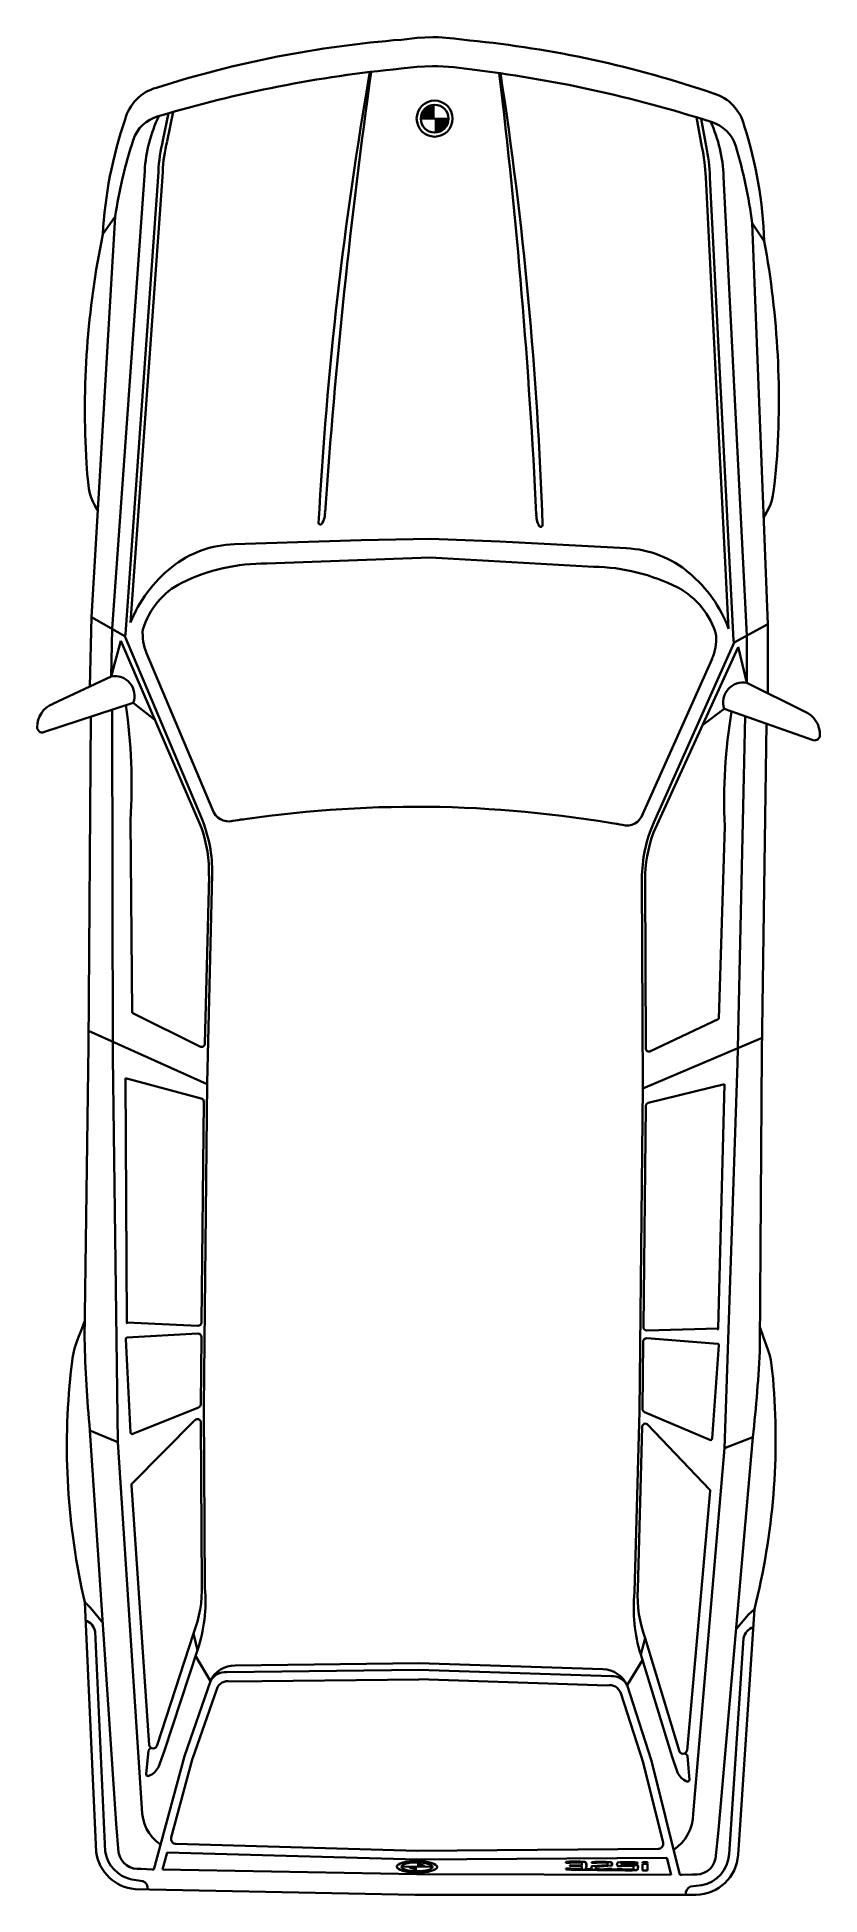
# Model space of a CAD drawing. Header units: metres. Extents: x -0.96 to 0.93, y -4.28 to 0.2.
import ezdxf

# ---------------------------------------------------------------- set-up
doc = ezdxf.new("R2010")
doc.units = ezdxf.units.M
doc.layers.add('VEHICULOS', color=7, linetype='Continuous', lineweight=35)

# ---------------------------------------------------------------- blocks, each defined once
blk = doc.blocks.new('BMW')
blk.add_line((0, 0.812), (0, -0.812))
at = {"const_width": 0.81}
for points in [[(-0.405, 0, 0.414214), (0, -0.405, 1)], [(0.405, 0, 0.414214), (0, 0.405, 1)]]:
    blk.add_lwpolyline(points, format="xyb", dxfattribs=at)
for radius in [1.054, 0.812]:
    blk.add_circle((0, 0), radius)
blk = doc.blocks.new('325I')
for p, q in [((-0.84, 2.34), (-0.84, 2.62)), ((-0.76, 2.62), (-0.84, 2.62)), ((-0.76, 2.34), (-0.84, 2.34)), ((-0.76, 2.34), (-0.76, 2.62)), ((-0.02, 2.62), (-0.68, 2.62)), ((-0.68, 2.34), (-0.68, 2.62)), ((-0.02, 2.34), (-0.68, 2.34)), ((-0.02, 2.34), (-0.02, 2.62)), ((-0.02, -1.57), (-0.02, 1.45)), ((-0.1, 0.52), (-0.1, 0.87)), ((-0.1, -0.99), (-0.1, -0.64))]:
    blk.add_line(p, q)
for points in [[(-0.76, 2.04, 0.311177), (-0.8, 1.99, 0.077264), (-0.8, 0.92, 0.311177), (-0.76, 0.87, 0.039894), (-0.51, 0.84, 0.429044), (-0.45, 0.89), (-0.45, 1.74, -0.414214), (-0.4, 1.8), (-0.17, 1.8, -0.389308), (-0.11, 1.75, -0.042914), (-0.11, 1.16, -0.325233), (-0.16, 1.11), (-0.16, 0.86, 0.008571), (-0.1, 0.87, 0.311177), (-0.06, 0.92, 0.077264), (-0.06, 1.99, 0.311177), (-0.1, 2.04, 0.060602), (-0.48, 2.07, 0.404798), (-0.53, 2.02), (-0.53, 1.17, -0.414214), (-0.59, 1.11)], [(-0.71, 2.05, 0.008571), (-0.76, 2.04, -0.008571), (-0.71, 2.05), (-0.71, 1.8, 0.325233), (-0.75, 1.75, 0.042914), (-0.75, 1.16, 0.389308), (-0.69, 1.11), (-0.59, 1.11)]]:
    blk.add_lwpolyline(points, format="xyb")
for points in [[(-0.76, 0.53, 0.311177), (-0.8, 0.48, 0.077264), (-0.8, -0.59, 0.311177), (-0.76, -0.64, 0.008571), (-0.71, -0.65), (-0.71, -0.4, -0.325233), (-0.75, -0.35, -0.042914), (-0.75, 0.24, -0.389308), (-0.69, 0.29), (-0.57, 0.29, -0.373732), (-0.51, 0.24), (-0.39, -0.62, 0.391289), (-0.33, -0.67, 0.037166), (-0.1, -0.64, 0.311177), (-0.06, -0.59, 0.077264), (-0.06, 0.48, 0.311177), (-0.1, 0.53, 0.008571), (-0.16, 0.54), (-0.16, 0.29, -0.325233), (-0.11, 0.24, -0.042914), (-0.11, -0.35, -0.389308), (-0.17, -0.4), (-0.29, -0.4, -0.373732), (-0.35, -0.35), (-0.47, 0.51, 0.391289), (-0.53, 0.56, 0.037166)], [(-0.76, -0.98, 0.311177), (-0.8, -1.03, 0.077264), (-0.8, -2.1, 0.311177), (-0.76, -2.15, 0.008571), (-0.71, -2.16), (-0.71, -1.91, -0.325233), (-0.75, -1.86, -0.042914), (-0.75, -1.27, -0.389308), (-0.69, -1.22), (-0.53, -1.22, -0.414214), (-0.47, -1.28), (-0.47, -1.88, 0.414214), (-0.44, -1.91), (-0.42, -1.91, 0.414214), (-0.39, -1.88), (-0.39, -1.28, -0.414214), (-0.33, -1.22), (-0.17, -1.22, -0.389308), (-0.11, -1.27, -0.042914), (-0.11, -1.86, -0.325233), (-0.16, -1.91), (-0.16, -2.16, 0.008571), (-0.1, -2.15, 0.311177), (-0.06, -2.1, 0.077264), (-0.06, -1.03, 0.311177), (-0.1, -0.98, 0.105316)]]:
    blk.add_lwpolyline(points, format="xyb", close=True)
blk.add_arc((-0.43, 2.41), 1.57, 280.0596, 282.024)

msp = doc.modelspace()

# ---------------------------------------------------------------- linework, layer by layer
at = {"layer": 'VEHICULOS'}
for p, q in [((-0.6549, -0.0526), (-0.6418, 0.0129)), ((-0.6448, -0.0546), (-0.6306, 0.0162)), ((0.0334, -0.0003), (-0.0334, 0.0003)), ((0.644, -0.0678), (0.6313, 0.0033)), ((0.6542, -0.066), (0.6423, -0.0002)), ((-0.6988, -0.1256), (-0.7774, -1.2293)), ((-0.6659, -0.1279), (-0.7453, -1.242)), ((-0.6556, -0.1287), (-0.733, -1.214)), ((0.6533, -0.142), (0.7085, -1.2289)), ((0.6636, -0.1415), (0.7202, -1.257)), ((0.6965, -0.1398), (0.7526, -1.2449)), ((-0.7699, -0.2361), (-0.8271, -1.2007)), ((-0.7998, -0.2786), (-0.7699, -0.2361)), ((0.7654, -0.2518), (0.8029, -1.2173)), ((0.7944, -0.2949), (0.7654, -0.2518)), ((-0.4826, -1.0253), (-0.1771, -1.0152)), ((-0.1771, -1.0152), (-0.01, -1.0122)), ((0.1568, -1.0186), (-0.0102, -1.0122)), ((0.462, -1.0349), (0.1568, -1.0186)), ((-0.4045, -1.0712), (-0.0105, -1.0569)), ((0.3829, -1.0793), (-0.0106, -1.0569)), ((-0.8271, -1.2007), (-0.8308, -1.3675)), ((-0.8271, -1.2007), (-0.7471, -1.2467)), ((-0.7774, -1.2293), (-0.7799, -1.3434)), ((-0.7471, -1.2467), (-0.5622, -1.6844)), ((0.8029, -1.2173), (0.7219, -1.2617)), ((0.7526, -1.2449), (0.7528, -1.359)), ((0.8029, -1.2173), (0.8032, -1.3842)), ((-0.7567, -1.2575), (-0.7797, -1.3434)), ((-0.7567, -1.2575), (-0.562, -1.7083)), ((-0.5353, -1.6643), (-0.6946, -1.2875)), ((0.7314, -1.2727), (0.5276, -1.7195)), ((0.7221, -1.2617), (0.5283, -1.6955)), ((0.7314, -1.2726), (0.7528, -1.359)), ((0.5018, -1.6749), (0.6687, -1.3014)), ((-0.7799, -1.3434), (-0.92, -1.4096)), ((0.7528, -1.359), (0.8914, -1.4281)), ((-0.7265, -1.4071), (-0.9425, -1.478)), ((-0.7772, -1.4238), (-0.776, -2.26)), ((-0.6744, -1.4479), (-0.7265, -1.4071)), ((0.6454, -1.4613), (0.698, -1.4217)), ((0.698, -1.4217), (0.9126, -1.497)), ((-0.8288, -1.4407), (-0.8342, -2.2326)), ((0.7484, -1.4393), (0.7301, -2.2754)), ((0.7996, -1.4573), (0.7889, -2.2492)), ((-0.7288, -2.154), (-0.7332, -1.6895)), ((0.6852, -2.1684), (0.6991, -1.7041)), ((-0.5538, -2.2281), (-0.5439, -1.8243)), ((-0.5486, -2.3226), (-0.5363, -1.8207)), ((0.5016, -2.3333), (0.4996, -1.8312)), ((0.5088, -2.2389), (0.5072, -1.835)), ((-0.7288, -2.154), (-0.5657, -2.2353)), ((0.6852, -2.1684), (0.5205, -2.2464)), ((-0.8342, -2.2326), (-0.8439, -2.9396)), ((-0.834, -2.1972), (-0.5486, -2.3258)), ((0.7895, -2.2138), (0.5016, -2.3365)), ((-0.776, -2.26), (-0.7634, -3.1879)), ((0.7303, -2.2754), (0.6987, -3.2028)), ((0.7889, -2.2492), (0.7841, -2.9562)), ((-0.7455, -2.3111), (-0.7421, -2.8995)), ((-0.7453, -2.3111), (-0.5627, -2.3599)), ((-0.5563, -3.1026), (-0.5486, -2.3226)), ((0.6986, -2.3259), (0.5149, -2.3709)), ((0.6988, -2.3259), (0.6833, -2.914)), ((-0.5618, -2.8997), (-0.5565, -2.368)), ((0.4934, -3.1133), (0.5016, -2.3333)), ((0.5031, -2.9106), (0.5087, -2.3788)), ((-0.7421, -2.8995), (-0.5705, -2.9078)), ((-0.7445, -2.9402), (-0.7332, -3.1646)), ((-0.5709, -2.9265), (-0.7418, -2.9363)), ((-0.5638, -3.097), (-0.5622, -2.9348)), ((0.501, -3.1079), (0.5027, -2.9457)), ((0.6833, -2.914), (0.5115, -2.9189)), ((0.5116, -2.9376), (0.6823, -2.9509)), ((0.6849, -2.9548), (0.669, -3.179)), ((-0.7274, -3.1684), (-0.5689, -3.1046)), ((-0.5538, -3.5391), (-0.5563, -3.1026)), ((0.482, -3.5497), (0.4934, -3.1133)), ((0.6632, -3.1826), (0.506, -3.1156)), ((-0.8311, -3.1598), (-0.7634, -3.1879)), ((-0.8311, -3.1598), (-0.7678, -4.1077)), ((-0.7297, -3.2884), (-0.5777, -3.1349)), ((-0.5614, -3.5316), (-0.5636, -3.1407)), ((0.4897, -3.5423), (0.4999, -3.1515)), ((0.663, -3.3026), (0.5142, -3.1461)), ((0.7668, -3.1761), (0.6842, -4.1226)), ((0.767, -3.1761), (0.6987, -3.2028)), ((-0.7634, -3.1879), (-0.7058, -4.07)), ((0.6987, -3.2028), (0.6231, -4.0836)), ((-0.7307, -3.2913), (-0.6879, -3.9179)), ((0.6639, -3.3056), (0.6084, -3.9311)), ((-0.8297, -3.5871), (-0.8436, -3.5735)), ((-0.8157, -4.1761), (-0.8436, -3.5735)), ((-0.8001, -3.623), (-0.8297, -3.5871)), ((0.7264, -3.6385), (0.7567, -3.6033)), ((0.7314, -4.1824), (0.7709, -3.59)), ((0.7567, -3.6033), (0.7709, -3.59)), ((-0.7941, -4.174), (-0.8186, -3.644)), ((-0.669, -3.9182), (-0.5816, -3.6487)), ((-0.5718, -3.6888), (-0.5816, -3.6487)), ((0.4969, -3.6997), (0.5076, -3.6599)), ((0.5892, -3.9307), (0.5076, -3.6599)), ((0.7097, -4.1809), (0.7445, -3.6599)), ((-0.5718, -3.6888), (-0.6523, -3.9336)), ((-0.5406, -3.7636), (-0.5762, -3.7024)), ((0.464, -3.7738), (0.501, -3.7134)), ((0.4968, -3.6997), (0.5723, -3.9461)), ((-0.5013, -3.742), (-0.0378, -3.7368)), ((-0.4811, -3.7261), (-0.0376, -3.7206)), ((0.4252, -3.7515), (-0.0381, -3.7368)), ((0.4053, -3.7351), (-0.038, -3.7206)), ((-0.6032, -3.9444), (-0.5406, -3.7636)), ((-0.5838, -3.9511), (-0.5254, -3.7827)), ((-0.4923, -3.7647), (-0.038, -3.7594)), ((0.4158, -3.7739), (-0.0384, -3.7593)), ((0.5034, -3.9622), (0.4485, -3.7926)), ((0.523, -3.9559), (0.464, -3.7738)), ((-0.6894, -3.9309), (-0.6952, -3.9878)), ((-0.6523, -3.9336), (-0.666, -3.9707)), ((-0.677, -4.2173), (-0.6032, -3.9444)), ((-0.6348, -4.1404), (-0.5833, -3.9497)), ((0.5506, -4.1525), (0.503, -3.9608)), ((0.5911, -4.2302), (0.523, -3.9559)), ((0.5723, -3.9461), (0.5852, -3.9835)), ((0.6094, -3.9442), (0.6141, -4.0012)), ((-0.7678, -4.1077), (-0.7618, -4.1767)), ((-0.623, -4.1559), (-0.0422, -4.1722)), ((0.6842, -4.1226), (0.6768, -4.1914)), ((-0.6557, -4.2176), (-0.6447, -4.1768)), ((-0.6447, -4.1768), (-0.0424, -4.1933)), ((0.5597, -4.1891), (-0.0428, -4.1933)), ((0.5385, -4.1678), (-0.0426, -4.1722)), ((0.5699, -4.2302), (0.5597, -4.1891)), ((-0.7303, -4.2414), (-0.7034, -4.2453)), ((-0.7074, -4.2157), (-0.6812, -4.2172)), ((-0.6812, -4.2172), (-0.677, -4.2173)), ((-0.6557, -4.2176), (-0.0428, -4.2285)), ((0.5699, -4.2302), (-0.0432, -4.2285)), ((0.5954, -4.2302), (0.5911, -4.2302)), ((0.6216, -4.2293), (0.5954, -4.2302)), ((-0.6872, -4.2659), (-0.7222, -4.2645)), ((-0.0476, -4.2784), (-0.6872, -4.2659)), ((-0.048, -4.2784), (0.6305, -4.2785)), ((0.6438, -4.2554), (0.617, -4.2588))]:
    msp.add_line(p, q, dxfattribs=at)
for points in [[(0.0023, 0.1963), (-0.0041, 0.1962), (-0.0422, 0.1943), (-0.0802, 0.1902)], [(0.0022, 0.1963), (0.0086, 0.1961), (0.0466, 0.1934), (0.0845, 0.1885)], [(0.0015, 0.1267), (-0.0048, 0.1266), (-0.043, 0.1246), (-0.0809, 0.1206)], [(0.0015, 0.1267), (0.0079, 0.1265), (0.046, 0.1237), (0.0838, 0.1189)], [(-0.8119, -0.944), (-0.8189, -0.932), (-0.8242, -0.922), (-0.8282, -0.9127), (-0.8311, -0.9027), (-0.8334, -0.8907), (-0.8353, -0.8755), (-0.8372, -0.8555), (-0.8393, -0.8295)], [(0.7929, -0.9604), (0.8001, -0.9485), (0.8056, -0.9386), (0.8098, -0.9294), (0.813, -0.9195), (0.8155, -0.9076), (0.8177, -0.8923), (0.82, -0.8724), (0.8226, -0.8465)], [(-0.877, -3.0178), (-0.8747, -3), (-0.8727, -2.9858), (-0.8705, -2.9737), (-0.8678, -2.9625), (-0.8641, -2.9505), (-0.859, -2.9364), (-0.8522, -2.9188), (-0.8433, -2.8962)], [(0.8156, -3.035), (0.8137, -3.0172), (0.812, -3.003), (0.8101, -2.9909), (0.8076, -2.9796), (0.8041, -2.9675), (0.7993, -2.9533), (0.7929, -2.9356), (0.7844, -2.9129)]]:
    msp.add_lwpolyline(points, dxfattribs=at)
for points in [[(-0.6705, 0.0744, 0.271445), (-0.746, -0.0024, 0.070454), (-0.7998, -0.2786)], [(0.6723, 0.0607, -0.271445), (0.7462, -0.0176, -0.070454), (0.7944, -0.2949)], [(-0.6661, 0.0057, 0.257358), (-0.7266, -0.0518, 0.042334), (-0.7699, -0.2361)], [(0.6665, -0.0079, -0.257358), (0.7258, -0.0666, -0.042334), (0.7654, -0.2518)]]:
    msp.add_lwpolyline(points, format="xyb", dxfattribs=at)
at = {"layer": 'VEHICULOS', "const_width": 0.0334}
for points in [[(0.0002, 0.0167, 0.414214), (-0.0167, 0.0002, 1)], [(-0.0002, -0.0167, 0.414214), (0.0167, -0.0002, 1)]]:
    msp.add_lwpolyline(points, format="xyb", dxfattribs=at)
at = {"layer": 'VEHICULOS'}
for radius in [0.0434, 0.0334]:
    msp.add_circle((0, 0), radius, dxfattribs=at)
for centre, radius, start, end in [((0.1237, -2.4119), 2.6101, 94.4805, 107.7152), ((-0.1725, -2.4089), 2.6101, 71.1146, 84.3492), ((0.2139, -2.9309), 3.0656, 95.5183, 106.6819), ((8.8319, -1.4618), 9.1246, 170.06583, 176.93521), ((15.0408, -2.0136), 15.342, 172.03366, 176.01775), ((-0.2733, -2.9259), 3.0656, 72.1478, 83.3114), ((-15.0786, -1.7042), 15.342, 2.80528, 6.78937), ((-8.8596, -1.28), 9.1246, 1.88783, 8.7572), ((-0.3518, -0.1453), 0.3476, 154.1589, 176.7491), ((0.3492, -0.1525), 0.3476, 2.0807, 24.6709), ((-0.2653, -0.1478), 0.4011, 166.2678, 177.0619), ((-0.2653, -0.1478), 0.3908, 166.2678, 177.0619), ((0.2627, -0.1532), 0.3908, 1.7679, 12.562), ((0.2627, -0.1532), 0.4011, 1.7679, 12.562), ((1.2449, -0.7021), 2.0881, 168.2978, 183.4972), ((-1.2585, -0.6766), 2.0881, 355.3326, 10.532), ((-0.2755, -0.9739), 0.00412, 179.7576, 327.4441), ((-0.3142, -0.9492), 0.05, 327.4441, 4.3226), ((0.295, -0.9554), 0.05, 174.5071, 211.3857), ((0.2558, -0.9793), 0.00412, 211.3857, 359.0722), ((-0.4774, -1.2738), 0.2486, 91.1898, 128.9986), ((-0.4061, -1.5381), 0.4668, 89.8038, 115.8633), ((0.4518, -1.2833), 0.2486, 49.4308, 87.64), ((-0.4389, -1.329), 0.3158, 128.1263, 158.6483), ((-0.5248, -1.2842), 0.1866, 117.0588, 163.2986), ((0.375, -1.546), 0.4668, 63.0959, 89.0259), ((0.4121, -1.3377), 0.3158, 20.1546, 50.3822), ((0.4989, -1.2946), 0.1866, 15.5311, 62.0827), ((-0.4216, -1.3683), 0.3475, 158.6857, 159.5119), ((-0.5783, -1.24), 0.1256, 175.6679, 202.1879), ((0.5532, -1.2516), 0.1256, 336.6419, 3.1618), ((0.394, -1.3767), 0.3475, 19.3179, 20.1441), ((-0.7714, -1.3905), 0.0479, 339.6813, 100.2646), ((0.7433, -1.406), 0.0479, 78.5652, 199.1485), ((-0.8986, -1.4653), 0.0596, 110.9701, 181.0738), ((-2.0783, -1.6037), 1.3478, 356.3511, 8.1401), ((2.0456, -1.6458), 1.3478, 170.6897, 182.4787), ((0.869, -1.4833), 0.0596, 357.756, 67.8597), ((-0.9458, -1.4661), 0.0124, 181.0542, 285.7357), ((0.9162, -1.4852), 0.0124, 253.094, 357.7756), ((-0.8658, -1.8126), 0.3295, 358.6026, 22.8984), ((-0.4961, -1.6517), 0.0412, 197.8114, 283.504), ((-0.0458, -4.509), 2.8515, 79.9383, 98.8915), ((-0.441, -1.904), 0.217, 95.1678, 102.0887), ((0.4027, -1.9126), 0.217, 76.7411, 83.6619), ((0.4629, -1.6615), 0.0412, 255.3258, 341.0184), ((0.8292, -1.8299), 0.3295, 155.9314, 180.2272), ((-0.8734, -1.8162), 0.3295, 358.6026, 19.114), ((0.8367, -1.8337), 0.3295, 159.7157, 180.2272), ((-0.562, -2.2279), 0.00824, 243.5021, 358.6026), ((0.517, -2.2389), 0.00824, 180.2272, 295.3277), ((-0.5648, -2.3679), 0.00824, 359.4316, 75.0449), ((0.5169, -2.3789), 0.00824, 103.7849, 179.3982), ((-0.738, -2.8994), 0.00412, 180.3352, 241.158), ((-0.5701, -2.8996), 0.00824, 267.2032, 359.4316), ((2.2341, -2.871), 3.0787, 181.2756, 185.3813), ((-0.7404, -2.9402), 0.00412, 109.63, 180.2517), ((-0.5704, -2.9348), 0.00824, 359.4316, 93.2777), ((0.5109, -2.9458), 0.00824, 85.5521, 179.3982), ((0.5113, -2.9107), 0.00824, 179.3982, 271.6265), ((0.6792, -2.9139), 0.00412, 297.6717, 358.4945), ((0.6808, -2.9547), 0.00412, 358.5781, 69.1998), ((-2.2918, -2.8248), 3.0787, 353.4485, 357.5542), ((0.7852, -3.1967), 1.6717, 173.8561, 193.0275), ((-0.8498, -3.18), 1.6717, 345.8023, 4.9736), ((-0.572, -3.0969), 0.00824, 291.9325, 359.4316), ((0.5092, -3.108), 0.00824, 179.3982, 246.8973), ((-0.7291, -3.1646), 0.00412, 180.2517, 293.8475), ((-0.5718, -3.1407), 0.00824, 0.3308, 135.2689), ((0.5082, -3.1517), 0.00824, 43.5609, 178.499), ((0.6649, -3.1789), 0.00412, 244.9822, 358.5781), ((-0.7266, -3.2911), 0.00412, 138.8248, 183.9064), ((0.6598, -3.3052), 0.00412, 354.9233, 40.005), ((-0.8447, -3.5429), 0.2836, 338.0743, 2.271), ((-0.9154, -3.5717), 0.3631, 341.1766, 5.1393), ((0.8429, -3.5896), 0.3631, 173.6904, 197.6531), ((0.7728, -3.5594), 0.2836, 176.5587, 200.7555), ((-0.8537, -3.6509), 0.0357, 11.2175, 70.1773), ((0.7794, -3.6676), 0.0357, 108.6524, 167.6123), ((-0.4814, -3.7914), 0.0654, 89.6815, 154.7812), ((-0.5037, -3.7841), 0.0422, 86.6725, 150.8191), ((0.4043, -3.8005), 0.0654, 24.0485, 89.1482), ((0.4268, -3.7936), 0.0422, 28.0107, 92.1573), ((-0.4989, -3.7919), 0.028, 76.3504, 160.7818), ((0.4218, -3.8013), 0.028, 18.048, 102.4794), ((-0.6805, -3.934), 0.00942, 101.1941, 160.4338), ((-0.6784, -3.9159), 0.00971, 191.9549, 346.5062), ((0.5988, -3.9289), 0.00971, 190.3169, 346.8749), ((-0.7048, -3.9515), 0.0434, 290.9182, 333.595), ((0.6004, -3.9471), 0.00942, 18.396, 77.6357), ((-0.6911, -3.9883), 0.00412, 174.1301, 295.48), ((0.6244, -3.965), 0.0434, 205.2348, 247.9115), ((0.61, -4.0016), 0.00412, 243.3498, 4.6997), ((-0.6013, -4.0716), 0.1045, 179.1437, 235.2957), ((0.5185, -4.083), 0.1045, 303.534, 359.686), ((-0.6229, -4.1436), 0.0124, 164.881, 269.4173), ((0.5386, -4.1554), 0.0124, 269.4125, 13.9488), ((-0.7138, -4.1618), 0.103, 187.951, 265.297), ((-0.7138, -4.1618), 0.0813, 188.6174, 258.2254), ((-0.7146, -4.1682), 0.048, 190.1597, 278.5901), ((0.6298, -4.1819), 0.048, 260.2397, 348.6701), ((0.6286, -4.1755), 0.103, 271.0348, 356.1859), ((0.6286, -4.1755), 0.0813, 280.7677, 356.1859), ((-0.7102, -4.2625), 0.0185, 351.4021, 68.2473), ((0.6235, -4.2761), 0.0185, 110.5825, 187.4277)]:
    msp.add_arc(centre, radius, start, end, dxfattribs=at)
at = {"layer": 'VEHICULOS', "extrusion": (0, 0, -1)}
for major_axis, start_param, end_param in [((-0.0486, 0.0005), -1.570796, 4.712389), ((-0.0486, 0.0005), -1.570796, 4.712389), ((-0.0374, 0.0004), 0, 3.141593), ((-0.0374, 0.0004), 0, 3.141593), ((-0.0187, 0.0002), 1.570796, 3.141593), ((-0.0187, 0.0002), 1.570796, 3.141593), ((-0.0374, 0.0004), 3.141593, 6.283185), ((-0.0374, 0.0004), 3.141593, 6.283185), ((-0.0187, 0.0002), 4.712389, 6.283185), ((-0.0187, 0.0002), 4.712389, 6.283185)]:
    msp.add_ellipse((-0.0426, -4.2109), major_axis=major_axis, ratio=0.285673, start_param=start_param, end_param=end_param, dxfattribs=at)
at = {"layer": 'VEHICULOS'}
for centre, major_axis, start_param, end_param in [((0.3797, -4.2087), (-0.0647, 0.0007), -0.209858, -0.175573), ((0.3797, -4.2087), (-0.0647, 0.0007), -0.209858, -0.175573), ((0.3187, -4.2003), (-0.00226, 0.00002), -1.416574, -0.209858), ((0.3187, -4.2003), (-0.00226, 0.00002), -1.416574, -0.209858), ((0.3396, -4.2847), (-0.1442, 0.0015), 4.558167, 4.866611), ((0.3396, -4.2847), (-0.1442, 0.0015), 4.558167, 4.866611), ((0.3286, -4.2017), (-0.00226, 0.00002), -1.485021, -0.22725), ((0.3286, -4.2017), (-0.00226, 0.00002), -1.485021, -0.22725), ((0.3396, -4.2847), (-0.1408, 0.0014), 4.626613, 4.798165), ((0.3396, -4.2847), (-0.1408, 0.0014), 4.626613, 4.798165), ((0.3523, -4.2061), (-0.00226, 0.00002), 1.570796, 3.141593), ((0.3523, -4.2061), (-0.00226, 0.00002), 1.570796, 3.141593), ((0.3523, -4.202), (-0.00226, 0.00002), 3.141593, 4.626613), ((0.3523, -4.202), (-0.00226, 0.00002), 3.141593, 4.626613), ((0.3623, -4.2008), (-0.00226, 0.00002), 3.351451, 4.558167), ((0.3623, -4.2008), (-0.00226, 0.00002), 3.351451, 4.558167), ((0.3011, -4.2079), (-0.0647, 0.0007), 2.931735, 3.351451), ((0.3011, -4.2079), (-0.0647, 0.0007), 2.931735, 3.351451), ((0.4419, -4.2094), (-0.0647, 0.0007), -0.209858, -0.175573), ((0.4419, -4.2094), (-0.0647, 0.0007), -0.209858, -0.175573), ((0.3809, -4.2009), (-0.00226, 0.00002), -1.416574, -0.209858), ((0.3809, -4.2009), (-0.00226, 0.00002), -1.416574, -0.209858), ((0.4018, -4.2853), (-0.1442, 0.0015), 4.558167, 4.866611), ((0.4018, -4.2853), (-0.1442, 0.0015), 4.558167, 4.866611), ((0.3908, -4.2024), (-0.00226, 0.00002), -1.485021, -0.22725), ((0.3908, -4.2024), (-0.00226, 0.00002), -1.485021, -0.22725), ((0.4018, -4.2853), (-0.1408, 0.0014), 4.626613, 4.798165), ((0.4018, -4.2853), (-0.1408, 0.0014), 4.626613, 4.798165), ((0.4145, -4.2026), (-0.00226, 0.00002), 3.141593, 4.626613), ((0.4145, -4.2026), (-0.00226, 0.00002), 3.141593, 4.626613), ((0.4145, -4.2057), (-0.00226, 0.00002), 1.710959, 3.141593), ((0.4145, -4.2057), (-0.00226, 0.00002), 1.710959, 3.141593), ((0.4245, -4.2014), (-0.00226, 0.00002), 3.351451, 4.558167), ((0.4245, -4.2014), (-0.00226, 0.00002), 3.351451, 4.558167), ((0.3633, -4.2086), (-0.0647, 0.0007), 3.202855, 3.351451), ((0.3633, -4.2086), (-0.0647, 0.0007), 3.202855, 3.351451), ((0.5041, -4.21), (-0.0647, 0.0007), -0.209858, -0.050367), ((0.5041, -4.21), (-0.0647, 0.0007), -0.209858, -0.050367), ((0.443, -4.2016), (-0.00226, 0.00002), -1.416574, -0.209858), ((0.443, -4.2016), (-0.00226, 0.00002), -1.416574, -0.209858), ((0.464, -4.286), (-0.1442, 0.0015), 4.558167, 4.866611), ((0.464, -4.286), (-0.1442, 0.0015), 4.558167, 4.866611), ((0.453, -4.203), (-0.00226, 0.00002), -1.485021, 0), ((0.453, -4.203), (-0.00226, 0.00002), -1.485021, 0), ((0.4529, -4.2056), (-0.00226, 0.00002), 0, 1.570796), ((0.4529, -4.2056), (-0.00226, 0.00002), 0, 1.570796), ((0.464, -4.286), (-0.1408, 0.0014), 4.626613, 4.798165), ((0.464, -4.286), (-0.1408, 0.0014), 4.626613, 4.798165), ((0.4767, -4.2033), (-0.00226, 0.00002), 3.368843, 4.626613), ((0.4767, -4.2033), (-0.00226, 0.00002), 3.368843, 4.626613), ((0.4867, -4.202), (-0.00226, 0.00002), 3.351451, 4.558167), ((0.4867, -4.202), (-0.00226, 0.00002), 3.351451, 4.558167), ((0.4255, -4.2092), (-0.0647, 0.0007), 3.317166, 3.351451), ((0.4255, -4.2092), (-0.0647, 0.0007), 3.317166, 3.351451), ((0.4255, -4.2092), (-0.0647, 0.0007), 3.317166, 3.351451), ((0.4255, -4.2092), (-0.0647, 0.0007), 3.317166, 3.351451), ((0.3797, -4.2087), (-0.0647, 0.0007), 0.175573, 0.209858), ((0.3797, -4.2087), (-0.0647, 0.0007), 0.175573, 0.209858), ((0.3185, -4.2159), (-0.00226, 0.00002), 0.209858, 1.416574), ((0.3185, -4.2159), (-0.00226, 0.00002), 0.209858, 1.416574), ((0.3412, -4.132), (-0.1442, 0.0015), 1.416574, 1.570796), ((0.3412, -4.132), (-0.1442, 0.0015), 1.416574, 1.570796), ((0.3275, -4.2079), (-0.00113, 0.00001), -1.570796, 0), ((0.3275, -4.2079), (-0.00113, 0.00001), -1.570796, 0), ((0.3274, -4.2085), (-0.00113, 0.00001), 0, 1.570796), ((0.3274, -4.2085), (-0.00113, 0.00001), 0, 1.570796), ((0.3285, -4.2147), (-0.00226, 0.00002), 0.22725, 1.485021), ((0.3285, -4.2147), (-0.00226, 0.00002), 0.22725, 1.485021), ((0.3412, -4.132), (-0.1408, 0.0014), 1.485021, 1.656572), ((0.3412, -4.132), (-0.1408, 0.0014), 1.485021, 1.656572), ((0.3412, -4.132), (-0.1442, 0.0015), 1.570796, 1.725018), ((0.3412, -4.132), (-0.1442, 0.0015), 1.570796, 1.725018), ((0.3522, -4.2108), (-0.00226, 0.00002), 3.141593, 4.712389), ((0.3522, -4.2108), (-0.00226, 0.00002), 3.141593, 4.712389), ((0.3522, -4.2149), (-0.00226, 0.00002), 1.656572, 3.141593), ((0.3522, -4.2149), (-0.00226, 0.00002), 1.656572, 3.141593), ((0.3621, -4.2164), (-0.00226, 0.00002), 1.725018, 2.799159), ((0.3621, -4.2164), (-0.00226, 0.00002), 1.725018, 2.799159), ((0.3621, -4.2164), (-0.00226, 0.00002), 2.799159, 2.931735), ((0.3621, -4.2164), (-0.00226, 0.00002), 2.799159, 2.931735), ((0.3795, -4.211), (-0.00226, 0.00002), -1.430634, 0.061262), ((0.3795, -4.211), (-0.00226, 0.00002), -1.430634, 0.061262), ((0.4419, -4.2094), (-0.0647, 0.0007), 0.061262, 0.209858), ((0.4419, -4.2094), (-0.0647, 0.0007), 0.061262, 0.209858), ((0.3807, -4.2166), (-0.00226, 0.00002), 0.209858, 0.342434), ((0.3807, -4.2166), (-0.00226, 0.00002), 0.209858, 0.342434), ((0.3807, -4.2166), (-0.00226, 0.00002), 0.342434, 1.416574), ((0.3807, -4.2166), (-0.00226, 0.00002), 0.342434, 1.416574), ((0.4034, -4.1326), (-0.1442, 0.0015), 1.416574, 1.570796), ((0.4034, -4.1326), (-0.1442, 0.0015), 1.416574, 1.570796), ((0.3907, -4.2123), (-0.00226, 0.00002), -1.430634, 0), ((0.3907, -4.2123), (-0.00226, 0.00002), -1.430634, 0), ((0.3906, -4.2153), (-0.00226, 0.00002), 0, 1.485021), ((0.3906, -4.2153), (-0.00226, 0.00002), 0, 1.485021), ((0.4034, -4.1326), (-0.1408, 0.0014), 1.485021, 1.656572), ((0.4034, -4.1326), (-0.1408, 0.0014), 1.485021, 1.656572), ((0.4034, -4.1326), (-0.1442, 0.0015), 1.570796, 1.725018), ((0.4034, -4.1326), (-0.1442, 0.0015), 1.570796, 1.725018), ((0.4144, -4.2156), (-0.00226, 0.00002), 1.656572, 2.914342), ((0.4144, -4.2156), (-0.00226, 0.00002), 1.656572, 2.914342), ((0.4243, -4.217), (-0.00226, 0.00002), 1.725018, 2.799159), ((0.4243, -4.217), (-0.00226, 0.00002), 1.725018, 2.799159), ((0.4257, -4.2069), (-0.00226, 0.00002), 1.710959, 3.202855), ((0.4257, -4.2069), (-0.00226, 0.00002), 1.710959, 3.202855), ((0.4243, -4.217), (-0.00226, 0.00002), 2.799159, 2.931735), ((0.4243, -4.217), (-0.00226, 0.00002), 2.799159, 2.931735), ((0.3633, -4.2086), (-0.0647, 0.0007), 2.931735, 2.96602), ((0.3633, -4.2086), (-0.0647, 0.0007), 2.931735, 2.96602), ((0.4417, -4.2075), (-0.00226, 0.00002), -0.050367, 1.570796), ((0.4417, -4.2075), (-0.00226, 0.00002), -0.050367, 1.570796), ((0.5041, -4.21), (-0.0647, 0.0007), 0.175573, 0.1927), ((0.5041, -4.21), (-0.0647, 0.0007), 0.175573, 0.1927), ((0.5041, -4.21), (-0.0647, 0.0007), 0.175573, 0.1927), ((0.5041, -4.21), (-0.0647, 0.0007), 0.175573, 0.1927), ((0.5041, -4.21), (-0.0647, 0.0007), 0.1927, 0.209858), ((0.5041, -4.21), (-0.0647, 0.0007), 0.1927, 0.209858), ((0.5041, -4.21), (-0.0647, 0.0007), 0.1927, 0.209858), ((0.5041, -4.21), (-0.0647, 0.0007), 0.1927, 0.209858), ((0.4429, -4.2172), (-0.00226, 0.00002), 0.209858, 0.342434), ((0.4429, -4.2172), (-0.00226, 0.00002), 0.209858, 0.342434), ((0.4429, -4.2172), (-0.00226, 0.00002), 0.342434, 1.416574), ((0.4429, -4.2172), (-0.00226, 0.00002), 0.342434, 1.416574), ((0.4656, -4.1332), (-0.1442, 0.0015), 1.416574, 1.570796), ((0.4656, -4.1332), (-0.1442, 0.0015), 1.416574, 1.570796), ((0.4528, -4.216), (-0.00226, 0.00002), 0.22725, 1.485021), ((0.4528, -4.216), (-0.00226, 0.00002), 0.22725, 1.485021), ((0.4656, -4.1332), (-0.1408, 0.0014), 1.485021, 1.656572), ((0.4656, -4.1332), (-0.1408, 0.0014), 1.485021, 1.656572), ((0.4656, -4.1332), (-0.1442, 0.0015), 1.570796, 1.725018), ((0.4656, -4.1332), (-0.1442, 0.0015), 1.570796, 1.725018), ((0.4766, -4.2106), (-0.00226, 0.00002), 3.141593, 4.712389), ((0.4766, -4.2106), (-0.00226, 0.00002), 3.141593, 4.712389), ((0.4766, -4.2162), (-0.00226, 0.00002), 1.656572, 3.141593), ((0.4766, -4.2162), (-0.00226, 0.00002), 1.656572, 3.141593), ((0.4865, -4.2176), (-0.00226, 0.00002), 1.725018, 2.931735), ((0.4865, -4.2176), (-0.00226, 0.00002), 1.725018, 2.931735), ((0.4879, -4.2086), (-0.00226, 0.00002), 3.173845, 4.712389), ((0.4879, -4.2086), (-0.00226, 0.00002), 3.173845, 4.712389), ((0.4255, -4.2092), (-0.0647, 0.0007), 2.931735, 3.173845), ((0.4255, -4.2092), (-0.0647, 0.0007), 2.931735, 3.173845)]:
    msp.add_ellipse(centre, major_axis=major_axis, ratio=0.6, start_param=start_param, end_param=end_param, dxfattribs=at)

# ---------------------------------------------------------------- block references
for name, p, xscale, yscale, zscale, rotation in [('BMW', (-0.0426, -4.2109), 0.01317352348257518, -0.04611407430711552, 0.01317352348257518, 269.4148820458994), ('325I', (0.4048, -4.2196), 0.02471433591198255, 0.0411905598371377, 0.04119055984354434, 269.4148820106098)]:
    msp.add_blockref(name, p, dxfattribs=dict(at, xscale=xscale, yscale=yscale, zscale=zscale, rotation=rotation))

doc.saveas('drawing.dxf')
